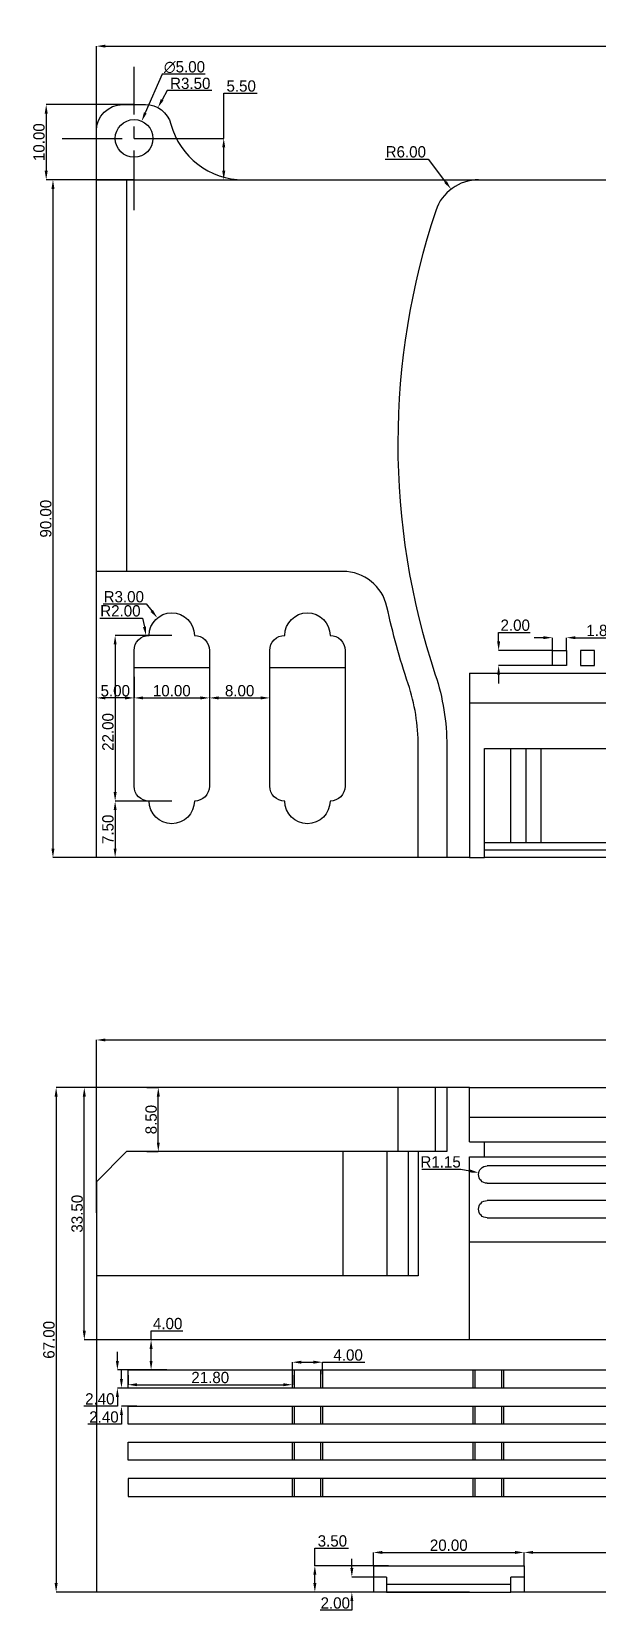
# Model space of a CAD drawing. Header units: inches. Extents: x -83 to 345, y 356 to 566.
# Drawn here: x -82.9 to -7.8, y 356.3 to 565.9 of the extents above; entities that cross this region are included whole.
import ezdxf

# ---------------------------------------------------------------- set-up
doc = ezdxf.new("R2010")
doc.units = ezdxf.units.IN
doc.header["$MEASUREMENT"] = 0
doc.linetypes.add('CENTER', pattern=[2, 1.25, -0.25, 0.25, -0.25])
doc.layers.add('1', color=7, linetype='Continuous')
doc.layers.add('尺寸线', color=80, linetype='Continuous')
doc.dimstyles.get("Standard").update_dxf_attribs({"dimtxt": 1.5, "dimasz": 1.2, "dimexe": 0, "dimexo": 0, "dimgap": 0.2, "dimtad": 1, "dimtoh": 1, "dimzin": 0, "dimdsep": 46, "dimtxsty": 'Standard', "dimcen": 0, "dimadec": 0, "dimazin": 0, "dimtfac": 1, "dimtofl": 0, "dimtmove": 0, "dimatfit": 3, "dimfxl": 1, "dimtolj": 1, "dimtzin": 0, "dimarcsym": 2})

# ---------------------------------------------------------------- blocks, each defined once
blk = doc.blocks.new('*D3')
at = {"layer": 'Defpoints', "color": 0}
for p in [(125.7, 564), (-74.3, 546.25), (125.7, 546.25)]:
    blk.add_point(p, dxfattribs=at)
at = {"layer": '尺寸线', "color": 0, "lineweight": -2}
for p, q in [((-74.3, 546.25), (-74.3, 564)), ((-73.1, 564), (124.5, 564)), ((125.7, 546.25), (125.7, 564))]:
    blk.add_line(p, q, dxfattribs=at)
at = {"layer": '尺寸线', "color": 0}
for points in [[(-73.1, 564.2), (-73.1, 563.8), (-74.3, 564)], [(124.5, 564.2), (124.5, 563.8), (125.7, 564)]]:
    blk.add_solid(points, dxfattribs=at)
at = {"layer": '尺寸线', "color": 0, "insert": (25.7, 564.95), "char_height": 1.5, "attachment_point": 5}
blk.add_mtext('\\A1;200.00', dxfattribs=at)
blk = doc.blocks.new('*D4')
at = {"layer": 'Defpoints', "color": 0}
for p in [(-69.3, 551.75), (-69.3, 546.25), (-57.41, 546.25)]:
    blk.add_point(p, dxfattribs=at)
at = {"layer": '尺寸线', "color": 0, "lineweight": -2}
for p, q in [((-57.41, 551.75), (-57.41, 557.75)), ((-57.41, 557.75), (-52.96, 557.75)), ((-69.3, 551.75), (-57.41, 551.75)), ((-57.41, 547.45), (-57.41, 550.55)), ((-69.3, 546.25), (-57.41, 546.25))]:
    blk.add_line(p, q, dxfattribs=at)
at = {"layer": '尺寸线', "color": 0}
for points in [[(-57.61, 550.55), (-57.21, 550.55), (-57.41, 551.75)], [(-57.61, 547.45), (-57.21, 547.45), (-57.41, 546.25)]]:
    blk.add_solid(points, dxfattribs=at)
at = {"layer": '尺寸线', "color": 0, "insert": (-55.09, 558.7), "char_height": 1.5, "attachment_point": 5}
blk.add_mtext('\\A1;5.50', dxfattribs=at)
blk = doc.blocks.new('*D15')
at = {"layer": 'Defpoints', "color": 0}
for p in [(-66.15, 555.83), (-67.8, 552.75)]:
    blk.add_point(p, dxfattribs=at)
at = {"layer": '尺寸线', "color": 0, "lineweight": -2}
for p, q in [((-64.92, 558.1), (-65.58, 556.89)), ((-58.97, 558.1), (-64.92, 558.1))]:
    blk.add_line(p, q, dxfattribs=at)
at = {"layer": '尺寸线', "color": 0}
blk.add_solid([(-65.75, 556.98), (-65.4, 556.79), (-66.15, 555.83)], dxfattribs=at)
at = {"layer": '尺寸线', "color": 0, "insert": (-61.85, 559.05), "char_height": 1.5, "attachment_point": 5}
blk.add_mtext('\\A1;R3.50', dxfattribs=at)
blk = doc.blocks.new('*D16')
at = {"layer": 'Defpoints', "color": 0}
for p in [(-68.3, 554.04), (-70.31, 549.46)]:
    blk.add_point(p, dxfattribs=at)
at = {"layer": '尺寸线', "color": 0, "lineweight": -2}
for p, q in [((-65.57, 560.26), (-67.82, 555.14)), ((-59.87, 560.26), (-65.57, 560.26))]:
    blk.add_line(p, q, dxfattribs=at)
at = {"layer": '尺寸线', "color": 0}
blk.add_solid([(-68, 555.22), (-67.63, 555.06), (-68.3, 554.04)], dxfattribs=at)
at = {"layer": '尺寸线', "color": 0, "insert": (-62.62, 561.21), "char_height": 1.5, "attachment_point": 5}
blk.add_mtext('\\A1;∅5.00', dxfattribs=at)
blk = doc.blocks.new('*D17')
at = {"layer": 'Defpoints', "color": 0}
for p in [(-11.94, 485.45), (-13.8, 483.75), (-11.94, 483.75)]:
    blk.add_point(p, dxfattribs=at)
at = {"layer": '尺寸线', "color": 0, "lineweight": -2}
for p, q in [((-15, 485.45), (-16.2, 485.45)), ((-13.8, 483.75), (-13.8, 485.45)), ((-11.94, 483.75), (-11.94, 485.45)), ((-10.74, 485.45), (-5.14, 485.45))]:
    blk.add_line(p, q, dxfattribs=at)
at = {"layer": '尺寸线', "color": 0}
for points in [[(-15, 485.65), (-15, 485.25), (-13.8, 485.45)], [(-10.74, 485.65), (-10.74, 485.25), (-11.94, 485.45)]]:
    blk.add_solid(points, dxfattribs=at)
at = {"layer": '尺寸线', "color": 0, "insert": (-7.34, 486.4), "char_height": 1.5, "attachment_point": 5}
blk.add_mtext('\\A1;1.87', dxfattribs=at)
blk = doc.blocks.new('*D19')
at = {"layer": 'Defpoints', "color": 0}
for p in [(-13.8, 483.75), (-20.93, 481.75), (-13.8, 481.75)]:
    blk.add_point(p, dxfattribs=at)
at = {"layer": '尺寸线', "color": 0, "lineweight": -2}
for p, q in [((-20.93, 484.95), (-20.93, 486.15)), ((-20.93, 486.15), (-16.73, 486.15)), ((-13.8, 483.75), (-20.93, 483.75)), ((-13.8, 481.75), (-20.93, 481.75)), ((-20.93, 480.55), (-20.93, 479.35))]:
    blk.add_line(p, q, dxfattribs=at)
at = {"layer": '尺寸线', "color": 0}
for points in [[(-21.13, 484.95), (-20.73, 484.95), (-20.93, 483.75)], [(-21.13, 480.55), (-20.73, 480.55), (-20.93, 481.75)]]:
    blk.add_solid(points, dxfattribs=at)
at = {"layer": '尺寸线', "color": 0, "insert": (-18.73, 487.1), "char_height": 1.5, "attachment_point": 5}
blk.add_mtext('\\A1;2.00', dxfattribs=at)
blk = doc.blocks.new('*D21')
at = {"layer": 'Defpoints', "color": 0}
for p in [(-66.2, 488.07), (-64.3, 485.75)]:
    blk.add_point(p, dxfattribs=at)
at = {"layer": '尺寸线', "color": 0, "lineweight": -2}
for p, q in [((-73.42, 489.93), (-67.72, 489.93)), ((-67.72, 489.93), (-66.96, 489))]:
    blk.add_line(p, q, dxfattribs=at)
at = {"layer": '尺寸线', "color": 0}
blk.add_solid([(-66.81, 489.13), (-67.12, 488.87), (-66.2, 488.07)], dxfattribs=at)
at = {"layer": '尺寸线', "color": 0, "insert": (-70.67, 490.88), "char_height": 1.5, "attachment_point": 5}
blk.add_mtext('\\A1;R3.00', dxfattribs=at)
blk = doc.blocks.new('*D22')
at = {"layer": 'Defpoints', "color": 0}
for p in [(-67.7, 485.71), (-67.3, 483.75)]:
    blk.add_point(p, dxfattribs=at)
at = {"layer": '尺寸线', "color": 0, "lineweight": -2}
for p, q in [((-73.87, 488.06), (-68.17, 488.06)), ((-68.17, 488.06), (-67.93, 486.89))]:
    blk.add_line(p, q, dxfattribs=at)
at = {"layer": '尺寸线', "color": 0}
blk.add_solid([(-67.74, 486.93), (-68.13, 486.85), (-67.7, 485.71)], dxfattribs=at)
at = {"layer": '尺寸线', "color": 0, "insert": (-71.12, 489.01), "char_height": 1.5, "attachment_point": 5}
blk.add_mtext('\\A1;R2.00', dxfattribs=at)
blk = doc.blocks.new('*D23')
at = {"layer": 'Defpoints', "color": 0}
for p in [(-64.3, 485.75), (-71.82, 463.75), (-64.3, 463.75)]:
    blk.add_point(p, dxfattribs=at)
at = {"layer": '尺寸线', "color": 0, "lineweight": -2}
for p, q in [((-64.3, 485.75), (-71.82, 485.75)), ((-71.82, 484.55), (-71.82, 464.95)), ((-64.3, 463.75), (-71.82, 463.75))]:
    blk.add_line(p, q, dxfattribs=at)
at = {"layer": '尺寸线', "color": 0}
for points in [[(-72.02, 484.55), (-71.62, 484.55), (-71.82, 485.75)], [(-72.02, 464.95), (-71.62, 464.95), (-71.82, 463.75)]]:
    blk.add_solid(points, dxfattribs=at)
at = {"layer": '尺寸线', "color": 0, "insert": (-72.77, 472.93), "char_height": 1.5, "attachment_point": 5, "rotation": 90}
blk.add_mtext('\\A1;22.00', dxfattribs=at)
blk = doc.blocks.new('*D24')
at = {"layer": 'Defpoints', "color": 0}
for p in [(-69.3, 480.24), (-59.3, 480.24), (-59.3, 477.45)]:
    blk.add_point(p, dxfattribs=at)
at = {"layer": '尺寸线', "color": 0, "lineweight": -2}
for p, q in [((-69.3, 480.24), (-69.3, 477.45)), ((-59.3, 480.24), (-59.3, 477.45)), ((-68.1, 477.45), (-60.5, 477.45))]:
    blk.add_line(p, q, dxfattribs=at)
at = {"layer": '尺寸线', "color": 0}
for points in [[(-68.1, 477.65), (-68.1, 477.25), (-69.3, 477.45)], [(-60.5, 477.65), (-60.5, 477.25), (-59.3, 477.45)]]:
    blk.add_solid(points, dxfattribs=at)
at = {"layer": '尺寸线', "color": 0, "insert": (-64.3, 478.4), "char_height": 1.5, "attachment_point": 5}
blk.add_mtext('\\A1;10.00', dxfattribs=at)
blk = doc.blocks.new('*D25')
at = {"layer": 'Defpoints', "color": 0}
for p in [(-59.3, 477.45), (-51.3, 477.45), (-51.3, 477.45)]:
    blk.add_point(p, dxfattribs=at)
at = {"layer": '尺寸线', "color": 0, "lineweight": -2}
blk.add_line((-58.1, 477.45), (-52.5, 477.45), dxfattribs=at)
at = {"layer": '尺寸线', "color": 0}
for points in [[(-58.1, 477.65), (-58.1, 477.25), (-59.3, 477.45)], [(-52.5, 477.65), (-52.5, 477.25), (-51.3, 477.45)]]:
    blk.add_solid(points, dxfattribs=at)
at = {"layer": '尺寸线', "color": 0, "insert": (-55.3, 478.4), "char_height": 1.5, "attachment_point": 5}
blk.add_mtext('\\A1;8.00', dxfattribs=at)
blk = doc.blocks.new('*D26')
at = {"layer": 'Defpoints', "color": 0}
for p in [(-74.3, 477.45), (-74.3, 477.45), (-69.3, 477.45)]:
    blk.add_point(p, dxfattribs=at)
at = {"layer": '尺寸线', "color": 0, "lineweight": -2}
blk.add_line((-70.5, 477.45), (-73.1, 477.45), dxfattribs=at)
at = {"layer": '尺寸线', "color": 0}
for points in [[(-73.1, 477.65), (-73.1, 477.25), (-74.3, 477.45)], [(-70.5, 477.65), (-70.5, 477.25), (-69.3, 477.45)]]:
    blk.add_solid(points, dxfattribs=at)
at = {"layer": '尺寸线', "color": 0, "insert": (-71.8, 478.4), "char_height": 1.5, "attachment_point": 5}
blk.add_mtext('\\A1;5.00', dxfattribs=at)
blk = doc.blocks.new('*D27')
at = {"layer": 'Defpoints', "color": 0}
for p in [(-64.3, 463.75), (-71.82, 456.25), (-64.3, 456.25)]:
    blk.add_point(p, dxfattribs=at)
at = {"layer": '尺寸线', "color": 0, "lineweight": -2}
for p, q in [((-64.3, 463.75), (-71.82, 463.75)), ((-71.82, 462.55), (-71.82, 457.45)), ((-64.3, 456.25), (-71.82, 456.25))]:
    blk.add_line(p, q, dxfattribs=at)
at = {"layer": '尺寸线', "color": 0}
for points in [[(-72.02, 462.55), (-71.62, 462.55), (-71.82, 463.75)], [(-72.02, 457.45), (-71.62, 457.45), (-71.82, 456.25)]]:
    blk.add_solid(points, dxfattribs=at)
at = {"layer": '尺寸线', "color": 0, "insert": (-72.77, 460), "char_height": 1.5, "attachment_point": 5, "rotation": 90}
blk.add_mtext('\\A1;7.50', dxfattribs=at)
blk = doc.blocks.new('*D33')
at = {"layer": 'Defpoints', "color": 0}
for p in [(-70.3, 546.25), (-80.07, 456.25), (-68.06, 456.25)]:
    blk.add_point(p, dxfattribs=at)
at = {"layer": '尺寸线', "color": 0, "lineweight": -2}
for p, q in [((-70.3, 546.25), (-80.07, 546.25)), ((-80.07, 545.05), (-80.07, 457.45)), ((-68.06, 456.25), (-80.07, 456.25))]:
    blk.add_line(p, q, dxfattribs=at)
at = {"layer": '尺寸线', "color": 0}
for points in [[(-80.27, 545.05), (-79.87, 545.05), (-80.07, 546.25)], [(-80.27, 457.45), (-79.87, 457.45), (-80.07, 456.25)]]:
    blk.add_solid(points, dxfattribs=at)
at = {"layer": '尺寸线', "color": 0, "insert": (-81.02, 501.25), "char_height": 1.5, "attachment_point": 5, "rotation": 90}
blk.add_mtext('\\A1;90.00', dxfattribs=at)
blk = doc.blocks.new('*D34')
at = {"layer": 'Defpoints', "color": 0}
for p in [(-24.8, 425.71), (-79.65, 358.71), (-24.8, 358.71)]:
    blk.add_point(p, dxfattribs=at)
at = {"layer": '尺寸线', "color": 0, "lineweight": -2}
for p, q in [((-24.8, 425.71), (-79.65, 425.71)), ((-79.65, 424.51), (-79.65, 359.91)), ((-24.8, 358.71), (-79.65, 358.71))]:
    blk.add_line(p, q, dxfattribs=at)
at = {"layer": '尺寸线', "color": 0}
for points in [[(-79.85, 424.51), (-79.45, 424.51), (-79.65, 425.71)], [(-79.85, 359.91), (-79.45, 359.91), (-79.65, 358.71)]]:
    blk.add_solid(points, dxfattribs=at)
at = {"layer": '尺寸线', "color": 0, "insert": (-80.6, 392.21), "char_height": 1.5, "attachment_point": 5, "rotation": 90}
blk.add_mtext('\\A1;67.00', dxfattribs=at)
blk = doc.blocks.new('*D35')
at = {"layer": 'Defpoints', "color": 0}
for p in [(125.7, 432.03), (-74.3, 409.07), (125.7, 408.96)]:
    blk.add_point(p, dxfattribs=at)
at = {"layer": '尺寸线', "color": 0, "lineweight": -2}
for p, q in [((-74.3, 409.07), (-74.3, 432.03)), ((-73.1, 432.03), (124.5, 432.03)), ((125.7, 408.96), (125.7, 432.03))]:
    blk.add_line(p, q, dxfattribs=at)
at = {"layer": '尺寸线', "color": 0}
for points in [[(-73.1, 432.23), (-73.1, 431.83), (-74.3, 432.03)], [(124.5, 432.23), (124.5, 431.83), (125.7, 432.03)]]:
    blk.add_solid(points, dxfattribs=at)
at = {"layer": '尺寸线', "color": 0, "insert": (25.7, 432.98), "char_height": 1.5, "attachment_point": 5}
blk.add_mtext('\\A1;200.00', dxfattribs=at)
blk = doc.blocks.new('*D36')
at = {"layer": 'Defpoints', "color": 0}
for p in [(-69.3, 556.25), (-80.97, 546.25), (-69.3, 546.25)]:
    blk.add_point(p, dxfattribs=at)
at = {"layer": '尺寸线', "color": 0, "lineweight": -2}
for p, q in [((-69.3, 556.25), (-80.97, 556.25)), ((-80.97, 555.05), (-80.97, 547.45)), ((-69.3, 546.25), (-80.97, 546.25))]:
    blk.add_line(p, q, dxfattribs=at)
at = {"layer": '尺寸线', "color": 0}
for points in [[(-81.17, 555.05), (-80.77, 555.05), (-80.97, 556.25)], [(-81.17, 547.45), (-80.77, 547.45), (-80.97, 546.25)]]:
    blk.add_solid(points, dxfattribs=at)
at = {"layer": '尺寸线', "color": 0, "insert": (-81.92, 551.25), "char_height": 1.5, "attachment_point": 5, "rotation": 90}
blk.add_mtext('\\A1;10.00', dxfattribs=at)
blk = doc.blocks.new('*D37')
at = {"layer": 'Defpoints', "color": 0}
for p in [(-75.91, 425.71), (-69.62, 425.71), (-69.62, 392.21)]:
    blk.add_point(p, dxfattribs=at)
at = {"layer": '尺寸线', "color": 0, "lineweight": -2}
for p, q in [((-69.62, 425.71), (-75.91, 425.71)), ((-75.91, 393.41), (-75.91, 424.51)), ((-69.62, 392.21), (-75.91, 392.21))]:
    blk.add_line(p, q, dxfattribs=at)
at = {"layer": '尺寸线', "color": 0}
for points in [[(-76.11, 424.51), (-75.71, 424.51), (-75.91, 425.71)], [(-76.11, 393.41), (-75.71, 393.41), (-75.91, 392.21)]]:
    blk.add_solid(points, dxfattribs=at)
at = {"layer": '尺寸线', "color": 0, "insert": (-76.86, 408.96), "char_height": 1.5, "attachment_point": 5, "rotation": 90}
blk.add_mtext('\\A1;33.50', dxfattribs=at)
blk = doc.blocks.new('*D38')
at = {"layer": 'Defpoints', "color": 0}
for p in [(-67.05, 392.21), (-64.97, 392.21), (-64.97, 388.21)]:
    blk.add_point(p, dxfattribs=at)
at = {"layer": '尺寸线', "color": 0, "lineweight": -2}
for p, q in [((-67.05, 392.21), (-67.05, 393.41)), ((-67.05, 393.41), (-62.85, 393.41)), ((-64.97, 392.21), (-67.05, 392.21)), ((-67.05, 389.41), (-67.05, 391.01)), ((-64.97, 388.21), (-67.05, 388.21))]:
    blk.add_line(p, q, dxfattribs=at)
at = {"layer": '尺寸线', "color": 0}
for points in [[(-67.25, 391.01), (-66.85, 391.01), (-67.05, 392.21)], [(-67.25, 389.41), (-66.85, 389.41), (-67.05, 388.21)]]:
    blk.add_solid(points, dxfattribs=at)
at = {"layer": '尺寸线', "color": 0, "insert": (-64.85, 394.36), "char_height": 1.5, "attachment_point": 5}
blk.add_mtext('\\A1;4.00', dxfattribs=at)
blk = doc.blocks.new('*D39')
at = {"layer": 'Defpoints', "color": 0}
for p in [(-67.05, 388.21), (-71.52, 385.81), (-67.05, 385.81)]:
    blk.add_point(p, dxfattribs=at)
at = {"layer": '尺寸线', "color": 0, "lineweight": -2}
for p, q in [((-71.52, 389.41), (-71.52, 390.61)), ((-67.05, 388.21), (-71.52, 388.21)), ((-67.05, 385.81), (-71.52, 385.81)), ((-71.52, 384.61), (-71.52, 383.41)), ((-71.52, 383.41), (-75.97, 383.41))]:
    blk.add_line(p, q, dxfattribs=at)
at = {"layer": '尺寸线', "color": 0}
for points in [[(-71.72, 389.41), (-71.32, 389.41), (-71.52, 388.21)], [(-71.72, 384.61), (-71.32, 384.61), (-71.52, 385.81)]]:
    blk.add_solid(points, dxfattribs=at)
at = {"layer": '尺寸线', "color": 0, "insert": (-73.85, 384.36), "char_height": 1.5, "attachment_point": 5}
blk.add_mtext('\\A1;2.40', dxfattribs=at)
blk = doc.blocks.new('*D40')
at = {"layer": 'Defpoints', "color": 0}
for p in [(-44.3, 389.24), (-48.3, 387.66), (-44.3, 387.66)]:
    blk.add_point(p, dxfattribs=at)
at = {"layer": '尺寸线', "color": 0, "lineweight": -2}
for p, q in [((-48.3, 387.66), (-48.3, 389.24)), ((-47.1, 389.24), (-45.5, 389.24)), ((-44.3, 387.66), (-44.3, 389.24)), ((-44.3, 389.24), (-38.7, 389.24))]:
    blk.add_line(p, q, dxfattribs=at)
at = {"layer": '尺寸线', "color": 0}
for points in [[(-47.1, 389.44), (-47.1, 389.04), (-48.3, 389.24)], [(-45.5, 389.44), (-45.5, 389.04), (-44.3, 389.24)]]:
    blk.add_solid(points, dxfattribs=at)
at = {"layer": '尺寸线', "color": 0, "insert": (-40.9, 390.19), "char_height": 1.5, "attachment_point": 5}
blk.add_mtext('\\A1;4.00', dxfattribs=at)
blk = doc.blocks.new('*D41')
at = {"layer": 'Defpoints', "color": 0}
for p in [(-70.1, 387.53), (-48.3, 387.53), (-48.3, 386.25)]:
    blk.add_point(p, dxfattribs=at)
at = {"layer": '尺寸线', "color": 0, "lineweight": -2}
for p, q in [((-70.1, 387.53), (-70.1, 386.25)), ((-68.9, 386.25), (-49.5, 386.25)), ((-48.3, 387.53), (-48.3, 386.25))]:
    blk.add_line(p, q, dxfattribs=at)
at = {"layer": '尺寸线', "color": 0}
for points in [[(-68.9, 386.45), (-68.9, 386.05), (-70.1, 386.25)], [(-49.5, 386.45), (-49.5, 386.05), (-48.3, 386.25)]]:
    blk.add_solid(points, dxfattribs=at)
at = {"layer": '尺寸线', "color": 0, "insert": (-59.2, 387.2), "char_height": 1.5, "attachment_point": 5}
blk.add_mtext('\\A1;21.80', dxfattribs=at)
blk = doc.blocks.new('*D42')
at = {"layer": 'Defpoints', "color": 0}
for p in [(-35.55, 362.21), (-45.32, 358.71), (-35.55, 358.71)]:
    blk.add_point(p, dxfattribs=at)
at = {"layer": '尺寸线', "color": 0, "lineweight": -2}
for p, q in [((-45.32, 362.21), (-45.32, 364.55)), ((-45.32, 364.55), (-40.87, 364.55)), ((-35.55, 362.21), (-45.32, 362.21)), ((-45.32, 359.91), (-45.32, 361.01)), ((-35.55, 358.71), (-45.32, 358.71))]:
    blk.add_line(p, q, dxfattribs=at)
at = {"layer": '尺寸线', "color": 0}
for points in [[(-45.52, 361.01), (-45.12, 361.01), (-45.32, 362.21)], [(-45.52, 359.91), (-45.12, 359.91), (-45.32, 358.71)]]:
    blk.add_solid(points, dxfattribs=at)
at = {"layer": '尺寸线', "color": 0, "insert": (-42.99, 365.5), "char_height": 1.5, "attachment_point": 5}
blk.add_mtext('\\A1;3.50', dxfattribs=at)
blk = doc.blocks.new('*D43')
at = {"layer": 'Defpoints', "color": 0}
for p in [(-36.68, 360.71), (-40.41, 358.71), (-36.68, 358.71)]:
    blk.add_point(p, dxfattribs=at)
at = {"layer": '尺寸线', "color": 0, "lineweight": -2}
for p, q in [((-40.41, 361.91), (-40.41, 363.11)), ((-36.68, 360.71), (-40.41, 360.71)), ((-36.68, 358.71), (-40.41, 358.71)), ((-40.41, 357.51), (-40.41, 356.31)), ((-40.41, 356.31), (-44.61, 356.31))]:
    blk.add_line(p, q, dxfattribs=at)
at = {"layer": '尺寸线', "color": 0}
for points in [[(-40.61, 361.91), (-40.21, 361.91), (-40.41, 360.71)], [(-40.61, 357.51), (-40.21, 357.51), (-40.41, 358.71)]]:
    blk.add_solid(points, dxfattribs=at)
at = {"layer": '尺寸线', "color": 0, "insert": (-42.61, 357.26), "char_height": 1.5, "attachment_point": 5}
blk.add_mtext('\\A1;2.00', dxfattribs=at)
blk = doc.blocks.new('*D44')
at = {"layer": 'Defpoints', "color": 0}
for p in [(-17.55, 363.98), (-37.55, 362.21), (-17.55, 362.21)]:
    blk.add_point(p, dxfattribs=at)
at = {"layer": '尺寸线', "color": 0, "lineweight": -2}
for p, q in [((-37.55, 362.21), (-37.55, 363.98)), ((-36.35, 363.98), (-18.75, 363.98)), ((-17.55, 362.21), (-17.55, 363.98))]:
    blk.add_line(p, q, dxfattribs=at)
at = {"layer": '尺寸线', "color": 0}
for points in [[(-36.35, 364.18), (-36.35, 363.78), (-37.55, 363.98)], [(-18.75, 364.18), (-18.75, 363.78), (-17.55, 363.98)]]:
    blk.add_solid(points, dxfattribs=at)
at = {"layer": '尺寸线', "color": 0, "insert": (-27.55, 364.93), "char_height": 1.5, "attachment_point": 5}
blk.add_mtext('\\A1;20.00', dxfattribs=at)
blk = doc.blocks.new('*D45')
at = {"layer": 'Defpoints', "color": 0}
for p in [(68.95, 363.98), (-17.55, 362.21), (68.95, 362.21)]:
    blk.add_point(p, dxfattribs=at)
at = {"layer": '尺寸线', "color": 0, "lineweight": -2}
for p, q in [((-17.55, 362.21), (-17.55, 363.98)), ((-16.35, 363.98), (67.75, 363.98)), ((68.95, 362.21), (68.95, 363.98))]:
    blk.add_line(p, q, dxfattribs=at)
at = {"layer": '尺寸线', "color": 0}
for points in [[(-16.35, 364.18), (-16.35, 363.78), (-17.55, 363.98)], [(67.75, 364.18), (67.75, 363.78), (68.95, 363.98)]]:
    blk.add_solid(points, dxfattribs=at)
at = {"layer": '尺寸线', "color": 0, "insert": (25.7, 364.93), "char_height": 1.5, "attachment_point": 5}
blk.add_mtext('\\A1;86.50', dxfattribs=at)
blk = doc.blocks.new('*D50')
at = {"layer": 'Defpoints', "color": 0}
for p in [(-68.93, 385.81), (-70.98, 383.41), (-68.93, 383.41)]:
    blk.add_point(p, dxfattribs=at)
at = {"layer": '尺寸线', "color": 0, "lineweight": -2}
for p, q in [((-70.98, 387.01), (-70.98, 388.21)), ((-68.93, 385.81), (-70.98, 385.81)), ((-68.93, 383.41), (-70.98, 383.41)), ((-70.98, 382.21), (-70.98, 381.01)), ((-70.98, 381.01), (-75.43, 381.01))]:
    blk.add_line(p, q, dxfattribs=at)
at = {"layer": '尺寸线', "color": 0}
for points in [[(-71.18, 387.01), (-70.78, 387.01), (-70.98, 385.81)], [(-71.18, 382.21), (-70.78, 382.21), (-70.98, 383.41)]]:
    blk.add_solid(points, dxfattribs=at)
at = {"layer": '尺寸线', "color": 0, "insert": (-73.3, 381.96), "char_height": 1.5, "attachment_point": 5}
blk.add_mtext('\\A1;2.40', dxfattribs=at)
blk = doc.blocks.new('*D51')
at = {"layer": 'Defpoints', "color": 0}
for p in [(-23.58, 414.4), (-22.45, 414.16)]:
    blk.add_point(p, dxfattribs=at)
at = {"layer": '尺寸线', "color": 0, "lineweight": -2}
for p, q in [((-31.13, 414.88), (-25.93, 414.88)), ((-25.93, 414.88), (-24.76, 414.64))]:
    blk.add_line(p, q, dxfattribs=at)
at = {"layer": '尺寸线', "color": 0}
blk.add_solid([(-24.72, 414.83), (-24.8, 414.44), (-23.58, 414.4)], dxfattribs=at)
at = {"layer": '尺寸线', "color": 0, "insert": (-28.63, 415.83), "char_height": 1.5, "attachment_point": 5}
blk.add_mtext('\\A1;R1.15', dxfattribs=at)
blk = doc.blocks.new('*D52')
at = {"layer": 'Defpoints', "color": 0}
for p in [(-67.63, 425.71), (-66.09, 425.71), (-67.63, 417.21)]:
    blk.add_point(p, dxfattribs=at)
at = {"layer": '尺寸线', "color": 0, "lineweight": -2}
for p, q in [((-67.63, 425.71), (-66.09, 425.71)), ((-66.09, 418.41), (-66.09, 424.51)), ((-67.63, 417.21), (-66.09, 417.21))]:
    blk.add_line(p, q, dxfattribs=at)
at = {"layer": '尺寸线', "color": 0}
for points in [[(-66.29, 424.51), (-65.89, 424.51), (-66.09, 425.71)], [(-66.29, 418.41), (-65.89, 418.41), (-66.09, 417.21)]]:
    blk.add_solid(points, dxfattribs=at)
at = {"layer": '尺寸线', "color": 0, "insert": (-67.04, 421.46), "char_height": 1.5, "attachment_point": 5, "rotation": 90}
blk.add_mtext('\\A1;8.50', dxfattribs=at)
blk = doc.blocks.new('*D53')
at = {"layer": 'Defpoints', "color": 0}
for p in [(-27.24, 545.01), (-23.59, 540.25)]:
    blk.add_point(p, dxfattribs=at)
at = {"layer": '尺寸线', "color": 0, "lineweight": -2}
for p, q in [((-36, 549.01), (-30.3, 549.01)), ((-30.3, 549.01), (-27.97, 545.96))]:
    blk.add_line(p, q, dxfattribs=at)
at = {"layer": '尺寸线', "color": 0}
blk.add_solid([(-27.81, 546.08), (-28.13, 545.84), (-27.24, 545.01)], dxfattribs=at)
at = {"layer": '尺寸线', "color": 0, "insert": (-33.25, 549.96), "char_height": 1.5, "attachment_point": 5}
blk.add_mtext('\\A1;R6.00', dxfattribs=at)

msp = doc.modelspace()

# ---------------------------------------------------------------- linework, layer by layer
at = {"layer": '1', "color": 23, "linetype": 'CENTER', "ltscale": 6.35}
for p, q in [((-69.304, 542.225), (-69.304, 561.275)), ((-78.829, 551.75), (-59.779, 551.75))]:
    msp.add_line(p, q, dxfattribs=at)
at = {"layer": '1', "color": 252}
for p, q in [((-70.804, 556.25), (-67.804, 556.25)), ((-74.304, 546.25), (-74.304, 552.75)), ((-74.304, 494.25), (-74.304, 546.25)), ((-74.304, 546.25), (-70.304, 546.25)), ((-70.304, 546.25), (-70.304, 494.25)), ((-70.304, 546.25), (-23.586, 546.25)), ((-23.586, 546.25), (-5.086, 546.25)), ((-70.304, 494.25), (-74.304, 494.25)), ((-74.304, 456.25), (-74.304, 494.25)), ((-41.609, 494.25), (-70.304, 494.25)), ((-69.304, 465.75), (-69.304, 483.75)), ((-59.304, 483.75), (-59.304, 465.75)), ((-51.304, 465.75), (-51.304, 483.75)), ((-41.304, 483.75), (-41.304, 465.75)), ((-13.804, 483.75), (-11.937, 483.75)), ((-13.804, 481.75), (-13.804, 483.75)), ((-11.937, 483.75), (-11.937, 481.75)), ((-10.071, 483.75), (-10.071, 481.75)), ((-8.204, 483.75), (-10.071, 483.75)), ((-8.204, 481.75), (-8.204, 483.75)), ((-69.304, 481.5), (-59.304, 481.5)), ((-51.304, 481.5), (-41.304, 481.5)), ((-24.804, 480.75), (123.196, 480.75)), ((-24.804, 480.75), (-24.804, 456.25)), ((-11.937, 481.75), (-13.804, 481.75)), ((-10.071, 481.75), (-8.204, 481.75)), ((123.196, 476.75), (-24.804, 476.75)), ((-31.604, 456.25), (-31.604, 471.063)), ((-27.804, 471.063), (-27.804, 456.25)), ((-22.804, 470.75), (121.196, 470.75)), ((-22.804, 456.25), (-22.804, 470.75)), ((-19.304, 458.25), (-19.304, 470.75)), ((-17.304, 470.75), (-17.304, 458.25)), ((-15.304, 458.25), (-15.304, 470.75)), ((-22.802, 458.25), (121.194, 458.25)), ((121.194, 457.25), (-22.802, 457.25)), ((-31.604, 456.25), (-74.304, 456.25)), ((-27.804, 456.25), (-31.604, 456.25)), ((-24.804, 456.25), (-27.804, 456.25)), ((-24.804, 456.25), (-22.804, 456.25)), ((121.196, 456.25), (-22.801, 456.25)), ((-34.304, 425.714), (-34.304, 417.214)), ((-29.334, 425.714), (-34.304, 425.714)), ((-29.334, 425.714), (-29.334, 417.214)), ((-27.804, 425.714), (-29.334, 425.714)), ((-24.804, 425.714), (-27.804, 425.714)), ((-27.804, 425.714), (-27.804, 417.214)), ((-24.804, 418.514), (-24.804, 425.714)), ((-24.804, 425.714), (123.196, 425.714)), ((123.196, 421.714), (-24.804, 421.714)), ((-24.804, 418.514), (-22.804, 418.514)), ((-22.804, 416.514), (-22.804, 418.514)), ((-22.804, 418.514), (121.196, 418.514)), ((-70.304, 417.214), (-74.304, 413.214)), ((-41.609, 417.214), (-70.304, 417.214)), ((-41.609, 417.214), (-41.609, 400.714)), ((-35.749, 417.214), (-41.609, 417.214)), ((-35.749, 417.214), (-35.749, 400.714)), ((-32.94, 417.214), (-35.749, 417.214)), ((-32.94, 417.214), (-32.94, 400.714)), ((-31.604, 417.214), (-32.94, 417.214)), ((-31.604, 417.214), (-31.604, 400.714)), ((-27.804, 417.214), (-31.604, 417.214)), ((-24.804, 392.214), (-24.804, 416.514)), ((-24.804, 416.514), (-22.804, 416.514)), ((-22.804, 416.514), (121.196, 416.514)), ((120.846, 415.314), (-22.454, 415.314)), ((-74.304, 413.214), (-74.304, 400.714)), ((-22.454, 413.014), (120.846, 413.014)), ((120.846, 410.714), (-22.454, 410.714)), ((-22.454, 408.414), (120.846, 408.414)), ((-24.804, 405.214), (123.196, 405.214)), ((-31.604, 400.714), (-74.304, 400.714)), ((-74.304, 400.714), (-74.304, 392.214)), ((-24.804, 392.214), (-74.304, 392.214)), ((-74.304, 392.214), (-74.304, 358.714)), ((125.696, 392.214), (-74.304, 392.214)), ((-70.104, 385.814), (-70.104, 388.214)), ((-70.104, 388.214), (121.496, 388.214)), ((-48.304, 385.814), (-48.304, 388.214)), ((-48.039, 385.814), (-48.039, 388.214)), ((-44.568, 388.214), (-44.568, 385.814)), ((-44.304, 388.214), (-44.304, 385.814)), ((-24.304, 385.814), (-24.304, 388.214)), ((-24.039, 385.814), (-24.039, 388.214)), ((-20.568, 388.214), (-20.568, 385.814)), ((-20.304, 388.214), (-20.304, 385.814)), ((121.496, 385.814), (-70.104, 385.814)), ((-70.104, 383.414), (121.496, 383.414)), ((-70.104, 381.014), (-70.104, 383.414)), ((-48.304, 381.014), (-48.304, 383.414)), ((-48.039, 381.014), (-48.039, 383.414)), ((-44.568, 383.414), (-44.568, 381.014)), ((-44.304, 383.414), (-44.304, 381.014)), ((-24.304, 381.014), (-24.304, 383.414)), ((-24.039, 381.014), (-24.039, 383.414)), ((-20.568, 383.414), (-20.568, 381.014)), ((-20.304, 383.414), (-20.304, 381.014)), ((121.496, 381.014), (-70.104, 381.014)), ((-70.104, 378.614), (121.496, 378.614)), ((-70.104, 376.214), (-70.104, 378.614)), ((-48.304, 376.214), (-48.304, 378.614)), ((-48.039, 376.214), (-48.039, 378.614)), ((-44.568, 378.614), (-44.568, 376.214)), ((-44.304, 378.614), (-44.304, 376.214)), ((-24.304, 376.214), (-24.304, 378.614)), ((-24.039, 376.214), (-24.039, 378.614)), ((-20.568, 378.614), (-20.568, 376.214)), ((-20.304, 378.614), (-20.304, 376.214)), ((121.496, 376.214), (-70.104, 376.214)), ((121.496, 373.814), (-70.104, 373.814)), ((-70.104, 373.814), (-70.104, 371.414)), ((-48.304, 371.414), (-48.304, 373.814)), ((-48.039, 371.414), (-48.039, 373.814)), ((-44.568, 373.814), (-44.568, 371.414)), ((-44.304, 373.814), (-44.304, 371.414)), ((-24.304, 371.414), (-24.304, 373.814)), ((-24.039, 371.414), (-24.039, 373.814)), ((-20.568, 373.814), (-20.568, 371.414)), ((-20.304, 373.814), (-20.304, 371.414)), ((-70.104, 371.414), (121.496, 371.414)), ((-37.554, 362.214), (-17.554, 362.214)), ((-37.554, 362.214), (-37.554, 358.714)), ((-35.804, 360.714), (-37.554, 360.714)), ((-35.804, 360.714), (-35.804, 358.714)), ((-19.304, 358.714), (-19.304, 360.714)), ((-17.554, 360.714), (-19.304, 360.714)), ((-17.554, 362.214), (-17.554, 358.714)), ((-37.554, 358.714), (-74.304, 358.714)), ((-35.804, 358.714), (-37.554, 358.714)), ((-19.304, 359.714), (-35.804, 359.714)), ((-35.804, 358.714), (-19.304, 358.714)), ((-17.554, 358.714), (-19.304, 358.714)), ((68.946, 358.714), (-17.554, 358.714))]:
    msp.add_line(p, q, dxfattribs=at)
msp.add_circle((-69.304, 551.75), 2.5, dxfattribs=at)
at = {"layer": '1', "color": 252, "extrusion": (0, 0, -1)}
for centre, radius, start, end in [((70.804, 552.75), 3.5, 0, 90), ((67.804, 552.75), 3.5, 90, 164.97389), ((64.304, 485.75), 3, 0, 180), ((46.304, 485.75), 3, 0, 180), ((-63.177, 511.25), 101.281, 341.62469, 347.62022), ((67.304, 483.75), 2, 0, 90), ((61.304, 483.75), 2, 90, 180), ((49.304, 483.75), 2, 0, 90), ((43.304, 483.75), 2, 90, 180), ((57.804, 471.063), 30, 161.62469, 180), ((67.304, 465.75), 2, 270, 0), ((61.304, 465.75), 2, 180, 270), ((49.304, 465.75), 2, 270, 0), ((43.304, 465.75), 2, 180, 270), ((64.304, 463.75), 3, 180, 0), ((46.304, 463.75), 3, 180, 0), ((22.454, 414.164), 1.15, 270, 90), ((22.454, 409.564), 1.15, 270, 90)]:
    msp.add_arc(centre, radius, start, end, dxfattribs=at)
at = {"layer": '1', "color": 252}
for centre, radius, start, end in [((-54.765, 556.25), 10, 195.02611, 270), ((-23.586, 540.25), 6, 90, 161.51801), ((63.177, 511.25), 97.481, 161.51801, 198.37531), ((-41.609, 488.25), 6, 12.37978, 90), ((-57.804, 471.063), 26.2, 0, 18.37531)]:
    msp.add_arc(centre, radius, start, end, dxfattribs=at)

# ---------------------------------------------------------------- dimensions: what is measured, and where the dimension line sits
at = {"layer": '尺寸线'}
for base, p1, p2, picture, middle in [((125.696, 564.001), (-74.304, 546.25), (125.696, 546.25), '*D3', (25.696, 564.951)), ((-11.937, 485.455), (-13.804, 483.75), (-11.937, 483.75), '*D17', (-7.337, 486.405)), ((-59.304, 477.453), (-69.304, 480.244), (-59.304, 480.244), '*D24', (-64.304, 478.403)), ((-74.304, 477.453), (-69.304, 477.453), (-74.304, 477.453), '*D26', (-71.804, 478.403)), ((-51.304, 477.453), (-59.304, 477.453), (-51.304, 477.453), '*D25', (-55.304, 478.403)), ((125.696, 432.03), (-74.304, 409.066), (125.696, 408.964), '*D35', (25.696, 432.98)), ((-44.304, 389.24), (-48.304, 387.659), (-44.304, 387.659), '*D40', (-40.904, 390.19)), ((-48.304, 386.254), (-70.104, 387.53), (-48.304, 387.53), '*D41', (-59.204, 387.204)), ((-17.554, 363.978), (-37.554, 362.214), (-17.554, 362.214), '*D44', (-27.554, 364.928)), ((68.946, 363.978), (-17.554, 362.214), (68.946, 362.214), '*D45', (25.696, 364.928))]:
    dim = msp.add_linear_dim(base=base, p1=p1, p2=p2, dimstyle='Standard', dxfattribs=at)
    dim.commit()
    dim.dimension.update_dxf_attribs({"geometry": picture, "text_midpoint": middle})
dim = msp.add_diameter_dim_2p(p1=(-70.309, 549.461), p2=(-68.299, 554.039), dimstyle='Standard', dxfattribs=at)
dim.commit()
dim.dimension.update_dxf_attribs({"geometry": '*D16', "text_midpoint": (-62.617, 560.259), "dimtype": 163})
for center, mpoint, picture, middle in [((-67.804, 552.75), (-66.146, 555.833), '*D15', (-61.85, 558.105)), ((-23.586, 540.25), (-27.237, 545.011), '*D53', (-33.253, 549.009))]:
    dim = msp.add_radius_dim(center=center, mpoint=mpoint, dimstyle='Standard', dxfattribs=at)
    dim.commit()
    dim.dimension.update_dxf_attribs({"geometry": picture, "text_midpoint": middle, "dimtype": 164})
for base, p1, p2, picture, middle in [((-57.414, 546.25), (-69.304, 551.75), (-69.304, 546.25), '*D4', (-55.089, 557.75)), ((-80.97, 546.25), (-69.304, 556.25), (-69.304, 546.25), '*D36', (-80.97, 551.25)), ((-20.931, 481.75), (-13.804, 483.75), (-13.804, 481.75), '*D19', (-18.731, 486.15)), ((-71.825, 463.75), (-64.304, 485.75), (-64.304, 463.75), '*D23', (-71.825, 472.933)), ((-45.318, 358.714), (-35.551, 362.214), (-35.551, 358.714), '*D42', (-42.993, 364.551))]:
    dim = msp.add_linear_dim(base=base, p1=p1, p2=p2, angle=90, dimstyle='Standard', dxfattribs=at)
    dim.commit()
    dim.dimension.update_dxf_attribs({"geometry": picture, "text_midpoint": middle, "dimtype": 160})
for base, p1, p2, picture, middle in [((-80.074, 456.25), (-70.304, 546.25), (-68.064, 456.25), '*D33', (-81.024, 501.25)), ((-71.825, 456.25), (-64.304, 463.75), (-64.304, 456.25), '*D27', (-72.775, 460)), ((-79.648, 358.714), (-24.804, 425.714), (-24.804, 358.714), '*D34', (-80.598, 392.214)), ((-75.908, 425.714), (-69.621, 392.214), (-69.621, 425.714), '*D37', (-76.858, 408.964)), ((-66.089, 425.714), (-67.626, 417.214), (-67.626, 425.714), '*D52', (-67.039, 421.464)), ((-67.054, 392.214), (-64.969, 388.214), (-64.969, 392.214), '*D38', (-64.854, 394.364)), ((-71.524, 385.814), (-67.054, 388.214), (-67.054, 385.814), '*D39', (-73.849, 384.364)), ((-70.979, 383.414), (-68.93, 385.814), (-68.93, 383.414), '*D50', (-73.304, 381.964)), ((-40.406, 358.714), (-36.679, 360.714), (-36.679, 358.714), '*D43', (-42.606, 357.264))]:
    dim = msp.add_linear_dim(base=base, p1=p1, p2=p2, angle=90, dimstyle='Standard', dxfattribs=at)
    dim.commit()
    dim.dimension.update_dxf_attribs({"geometry": picture, "text_midpoint": middle})
for center, mpoint, picture, middle in [((-64.304, 485.75), (-66.204, 488.072), '*D21', (-70.674, 489.929)), ((-67.304, 483.75), (-67.698, 485.711), '*D22', (-71.121, 488.064)), ((-22.454, 414.164), (-23.58, 414.396), '*D51', (-28.631, 415.83))]:
    dim = msp.add_radius_dim(center=center, mpoint=mpoint, dimstyle='Standard', dxfattribs=at)
    dim.commit()
    dim.dimension.update_dxf_attribs({"geometry": picture, "text_midpoint": middle})

doc.saveas('drawing.dxf')
